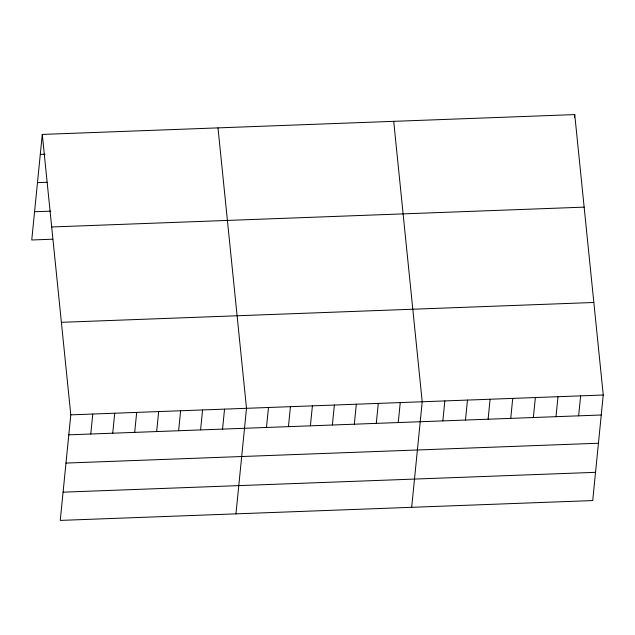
<?xml version="1.0" encoding="UTF-8"?>
<svg xmlns="http://www.w3.org/2000/svg" width="635" height="635" viewBox="0 0 635 635"><rect width="100%" height="100%" fill="white"/><g stroke="black" fill="none" stroke-linecap="round" stroke-linejoin="round"><path stroke-width="0.95" d="M42.283 134.429L70.795 414.853L60.261 520.406L592.717 500.57L603.25 395.018L574.739 114.594L42.283 134.429L31.75 239.982L52.761 239.197M90.765 434.015L92.758 414.036M112.728 433.197L114.721 413.218M134.691 432.379L136.684 412.401M156.655 431.562L158.647 411.583M178.618 430.744L180.618 410.766M200.581 429.919L202.581 409.948M222.552 429.101L224.544 409.131M235.966 513.866L246.507 408.313L217.995 127.881M266.478 427.466L268.47 407.495M288.441 426.649L290.433 406.678M310.404 425.831L312.396 405.86M332.367 425.013L334.359 405.035M354.33 424.196L356.322 404.217M376.293 423.378L378.285 403.4M398.256 422.561L400.248 402.582M411.678 507.317L422.211 401.764L393.708 121.333M442.849 420.894L444.841 400.923M465.479 420.053L467.471 400.082M488.109 419.211L490.101 399.232M510.738 418.37L512.731 398.391M533.368 417.528L535.361 397.55M574.453 117.443L574.739 114.594M555.998 416.679L557.99 396.708M578.628 415.838L580.62 395.867M40.291 154.4L45.069 154.226M37.473 182.642L47.022 182.285M34.568 211.741L50.8 211.137M51.697 226.973L584.144 207.137M61.389 322.318L593.844 302.482M70.795 414.853L603.25 395.018M68.802 434.832L601.258 414.996M65.984 463.074L598.44 443.238M63.079 492.165L595.535 472.329"/></g></svg>
